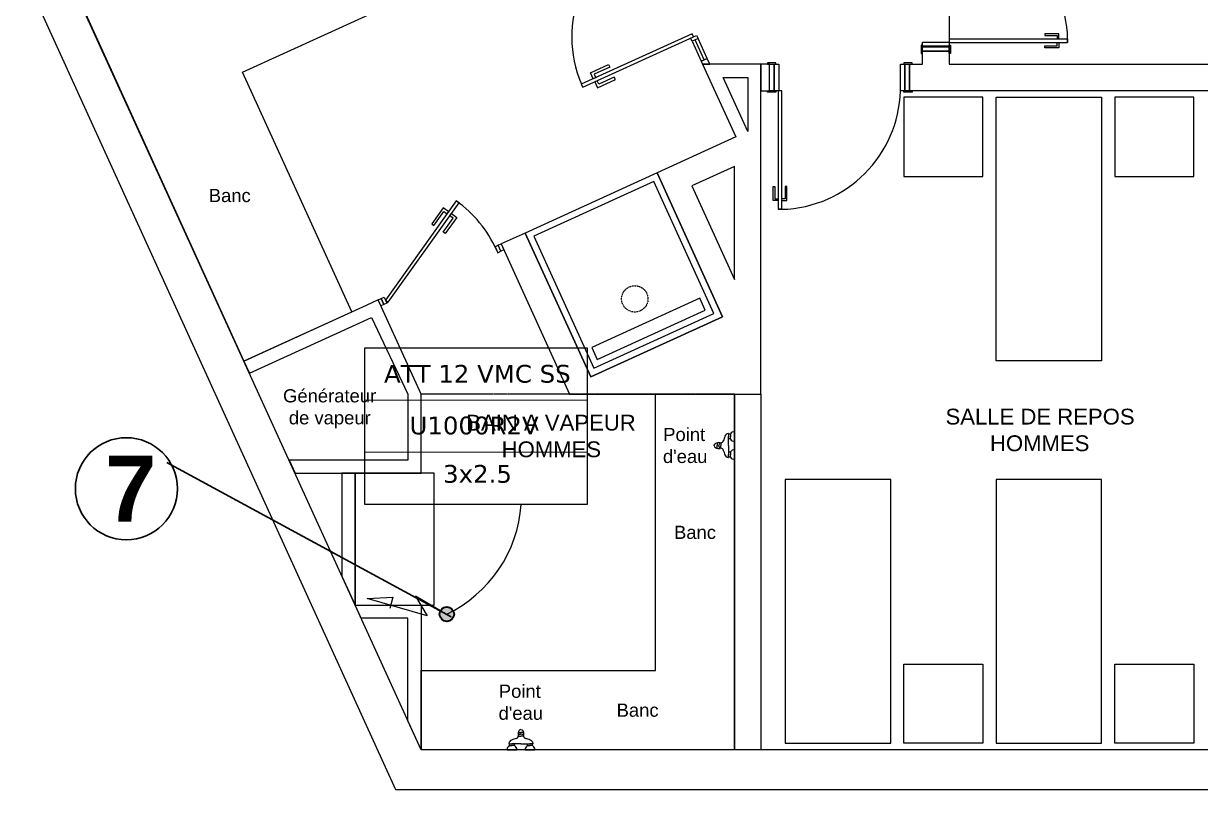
# Model space of a CAD drawing. Header units: millimetres. Extents: x 61345 to 69644, y 9491 to 29385.
# Drawn here: x 64145 to 65038, y 11341 to 11922 of the extents above; entities that cross this region are included whole.
import ezdxf
from ezdxf.enums import TextEntityAlignment as Align

# ---------------------------------------------------------------- set-up
doc = ezdxf.new("R2010")
doc.units = ezdxf.units.MM
for name, pattern in [('ACAD_ISO03W100', [30, 12, -18]), ('CACHE', [0.375, 0.25, -0.125]), ('DASHED2', [0.375, 0.25, -0.125])]:
    doc.linetypes.add(name, pattern=pattern)
for name, color, linetype in [('ATT ELECTRIQUES', 3, 'Continuous'), ('FORCE', 3, 'Continuous'), ('Plan Archi', 8, 'Continuous')]:
    doc.layers.add(name, color=color, linetype=linetype)
for name, color, linetype, lineweight in [('G-ANNO-TEXT', 231, 'Continuous', 9), ('G-ANNO-TTLB', 7, 'Continuous', 9), ('STRUCTURE POUTRES', 5, 'ACAD_ISO03W100', 20)]:
    doc.layers.add(name, color=color, linetype=linetype, lineweight=lineweight)
doc.styles.add('Arial_I', font='ariali.ttf', dxfattribs={"height": 146.22545})
doc.styles.get("Standard").update_dxf_attribs({"font": 'arial.ttf'})
doc.styles.add('Verdana', font='verdana.ttf')

# ---------------------------------------------------------------- blocks, each defined once
blk = doc.blocks.new('alimentation electrique')
at = {"layer": 'FORCE', "lineweight": 50}
blk.add_hatch(color=1, dxfattribs=at).paths.add_polyline_path([(54.9, -36.5, 1), (41.3, -19.1, 1)])
at = {"color": 1, "linetype": 'ByBlock'}
blk.add_lwpolyline([(38.4, -22.6), (0.5, -0.3), (18.2, -30.1), (-72.5, -4), (-33.8, -1.9), (-38.2, -19.2)], dxfattribs=at)
at = {"layer": 'FORCE', "color": 1, "lineweight": 40}
blk.add_circle((48.1, -27.8), 11, dxfattribs=at)
blk = doc.blocks.new('ETIQ ECL')
at = {"color": 6, "linetype": 'ByBlock'}
blk.add_lwpolyline([(-28.09, 19.8), (28.09, 19.8), (28.09, -19.8), (-28.09, -19.8)], close=True, dxfattribs=at)
at = {"layer": 'STRUCTURE POUTRES', "color": 6, "linetype": 'ByBlock'}
for points in [[(-28.09, 19.8), (28.09, 19.8), (28.09, 6.6), (-28.09, 6.6)], [(-28.09, 6.6), (28.09, 6.6), (28.09, -6.6), (-28.09, -6.6)], [(-28.09, -6.6), (28.09, -6.6), (28.09, -19.8), (-28.09, -19.8)]]:
    blk.add_lwpolyline(points, close=True, dxfattribs=at)
at = {"layer": 'STRUCTURE POUTRES', "color": 6, "linetype": 'ByBlock', "style": 'Verdana'}
for tag, p in [('CIRCUIT', (0.33, 10.99)), ('CABLE', (-0.49, -2.08)), ('SECTION', (0.37, -14.32))]:
    blk.add_attdef(tag, text='', height=4.5, dxfattribs=at).set_placement(p, align=Align.CENTER)

msp = doc.modelspace()

# ---------------------------------------------------------------- linework, layer by layer
at = {"layer": 'ATT ELECTRIQUES', "color": 6, "linetype": 'ByBlock'}
msp.add_arc((64422.72, 11564.2), 100.25, 295.7503, 355.98966, dxfattribs=at)
at = {"layer": 'G-ANNO-TTLB', "color": 5, "lineweight": 30}
msp.add_lwpolyline([(64253.85, 11589.03), (64469.58, 11471.87)], dxfattribs=at)
msp.add_circle((64223.19, 11569.1), 38.7, dxfattribs=at)
at = {"layer": 'Plan Archi'}
for p, q in [((63046.05, 14371.4), (64427.46, 11340.91)), ((64446.75, 11370.91), (63092.57, 14341.58)), ((64311.31, 11885.19), (64493.29, 11968.15)), ((64192.08, 11929.76), (64312.37, 11665.88)), ((64930.56, 11914.25), (64919.84, 11914.25)), ((64919.84, 11914.25), (64919.84, 11912.87)), ((64919.84, 11912.87), (64929.43, 11912.87)), ((64929.43, 11912.87), (64929.43, 11910.37)), ((64930.56, 11910.45), (64930.56, 11914.25)), ((64827.11, 11905.68), (64826.2, 11905.68)), ((64826.2, 11905.68), (64826.2, 11899.41)), ((64827.11, 11899.41), (64827.11, 11905.68)), ((64827.27, 11907.97), (64847.27, 11907.97)), ((64827.27, 11904.76), (64827.27, 11907.97)), ((64827.27, 11901.09), (64827.27, 11907.97)), ((64827.27, 11901.24), (64827.27, 11905.52)), ((64847.27, 11904.76), (64827.27, 11904.76)), ((64827.27, 11904.3), (64847.27, 11904.3)), ((64937.28, 11910.29), (64847.27, 11910.29)), ((64847.27, 11910.29), (64847.27, 11907.65)), ((64847.27, 11907.97), (64847.27, 11904.76)), ((64847.27, 11907.65), (64937.28, 11907.65)), ((64847.27, 11904.3), (64847.27, 11901.09)), ((64847.42, 11905.68), (64848.33, 11905.68)), ((64847.42, 11899.41), (64847.42, 11905.68)), ((64848.33, 11905.68), (64848.33, 11899.41)), ((64919.84, 11905.07), (64929.43, 11905.07)), ((64919.84, 11903.69), (64919.84, 11905.07)), ((64930.56, 11903.69), (64919.84, 11903.69)), ((64929.43, 11905.07), (64929.43, 11907.57)), ((64930.56, 11907.49), (64930.56, 11903.69)), ((64937.28, 11907.65), (64937.28, 11910.29)), ((64937.28, 11910.29), (64937.28, 11907.65)), ((64826.2, 11899.41), (64827.11, 11899.41)), ((64847.27, 11901.09), (64827.27, 11901.09)), ((64827.27, 11891.09), (64827.27, 11901.09)), ((64827.27, 11901.09), (64847.27, 11901.09)), ((64847.27, 11901.09), (64847.27, 11891.09)), ((64848.33, 11899.41), (64847.42, 11899.41)), ((64394.26, 11703.21), (64311.31, 11885.19)), ((64704.58, 11891.09), (64660.35, 11891.09)), ((64660.35, 11891.09), (64685.48, 11835.96)), ((64704.46, 11640.91), (64704.58, 11891.09)), ((64711.18, 11891.09), (64704.58, 11891.09)), ((64704.58, 11891.09), (64704.58, 11871.09)), ((64715.77, 11892.16), (64709.5, 11892.16)), ((64709.5, 11892.16), (64709.5, 11891.24)), ((64709.5, 11891.24), (64715.77, 11891.24)), ((64711.18, 11871.09), (64711.18, 11891.09)), ((64711.18, 11891.09), (64718.06, 11891.09)), ((64711.18, 11871.09), (64711.18, 11891.09)), ((64711.34, 11891.09), (64715.62, 11891.09)), ((64714.4, 11891.09), (64714.4, 11871.09)), ((64714.85, 11871.09), (64714.85, 11891.09)), ((64714.85, 11891.09), (64718.06, 11891.09)), ((64715.77, 11891.24), (64715.77, 11892.16)), ((64718.06, 11891.09), (64718.06, 11871.09)), ((64810.39, 11871.09), (64810.39, 11891.09)), ((64810.39, 11891.09), (64813.6, 11891.09)), ((64819.25, 11892.16), (64812.98, 11892.16)), ((64812.98, 11892.16), (64812.98, 11891.24)), ((64812.98, 11891.24), (64819.25, 11891.24)), ((64813.6, 11891.09), (64813.6, 11871.09)), ((64814.05, 11871.09), (64814.05, 11891.09)), ((64814.05, 11891.09), (64817.27, 11891.09)), ((64817.27, 11891.09), (64817.27, 11871.09)), ((64817.27, 11871.09), (64817.27, 11891.09)), ((64817.27, 11891.09), (64827.27, 11891.09)), ((64819.25, 11891.24), (64819.25, 11892.16)), ((64847.27, 11891.09), (65128.03, 11891.09)), ((64675.9, 11881.09), (64694.58, 11881.09)), ((64694.58, 11840.11), (64675.9, 11881.09)), ((64694.58, 11881.09), (64694.58, 11840.11)), ((64704.58, 11871.09), (64711.18, 11871.09)), ((64709.5, 11870.02), (64709.5, 11870.94)), ((64709.5, 11870.94), (64715.77, 11870.94)), ((64715.77, 11870.02), (64709.5, 11870.02)), ((64714.4, 11871.09), (64711.18, 11871.09)), ((64718.06, 11871.09), (64714.85, 11871.09)), ((64715.77, 11870.94), (64715.77, 11870.02)), ((64717.74, 11871.09), (64717.74, 11781.08)), ((64720.39, 11871.09), (64717.74, 11871.09)), ((64720.39, 11781.08), (64720.39, 11871.09)), ((64813.6, 11871.09), (64810.39, 11871.09)), ((64812.98, 11870.02), (64812.98, 11870.94)), ((64812.98, 11870.94), (64819.25, 11870.94)), ((64819.25, 11870.02), (64812.98, 11870.02)), ((64873.03, 11866.09), (64813.03, 11866.09)), ((64813.03, 11866.09), (64813.03, 11806.09)), ((64817.27, 11871.09), (64814.05, 11871.09)), ((65128.03, 11871.09), (64817.27, 11871.09)), ((64819.25, 11870.94), (64819.25, 11870.02)), ((64873.03, 11806.09), (64873.03, 11866.09)), ((65033.03, 11866.09), (64973.03, 11866.09)), ((64973.03, 11866.09), (64973.03, 11806.09)), ((65033.03, 11806.09), (65033.03, 11866.09)), ((64685.48, 11835.96), (64625.76, 11808.74)), ((64684.58, 11813.57), (64652.26, 11798.84)), ((64684.58, 11727.94), (64684.58, 11813.57)), ((64625.76, 11808.74), (64525.67, 11763.11)), ((64625.76, 11808.74), (64675.54, 11699.55)), ((64675.54, 11699.55), (64625.76, 11808.74)), ((64813.03, 11806.09), (64873.03, 11806.09)), ((64973.03, 11806.09), (65033.03, 11806.09)), ((64623.29, 11802.12), (64532.3, 11760.64)), ((64668.92, 11702.03), (64623.29, 11802.12)), ((64652.26, 11798.84), (64684.58, 11727.94)), ((64713.79, 11787.79), (64713.79, 11798.52)), ((64713.79, 11798.52), (64715.16, 11798.52)), ((64715.16, 11798.52), (64715.16, 11788.92)), ((64722.97, 11798.52), (64722.97, 11788.92)), ((64724.34, 11798.52), (64722.97, 11798.52)), ((64724.34, 11787.79), (64724.34, 11798.52)), ((64717.58, 11787.79), (64713.79, 11787.79)), ((64715.16, 11788.92), (64717.66, 11788.92)), ((64722.97, 11788.92), (64720.47, 11788.92)), ((64720.55, 11787.79), (64724.34, 11787.79)), ((64717.74, 11781.08), (64720.39, 11781.08)), ((64720.39, 11781.08), (64717.74, 11781.08)), ((64525.67, 11763.11), (64507.48, 11754.82)), ((64575.45, 11653.92), (64525.67, 11763.11)), ((64525.67, 11763.11), (64575.45, 11653.92)), ((64532.3, 11760.64), (64577.92, 11660.55)), ((64505.2, 11753.78), (64507.48, 11754.82)), ((64507.27, 11749.23), (64505.2, 11753.78)), ((64509.55, 11750.27), (64507.27, 11749.23)), ((64507.48, 11754.82), (64559.4, 11640.91)), ((64507.48, 11754.82), (64509.55, 11750.27)), ((64405.11, 11708.15), (64312.37, 11665.88)), ((64414.21, 11712.3), (64405.11, 11708.15)), ((64414.21, 11712.3), (64416.48, 11713.34)), ((64416.28, 11707.75), (64414.21, 11712.3)), ((64446.75, 11640.91), (64414.21, 11712.3)), ((64418.56, 11708.79), (64416.28, 11707.75)), ((64416.48, 11713.34), (64418.56, 11708.79)), ((64658.14, 11713.6), (64576.25, 11676.27)), ((64662.29, 11704.5), (64658.14, 11713.6)), ((64312.37, 11665.88), (64394.26, 11703.21)), ((64316.52, 11656.78), (64409.26, 11699.06)), ((64409.26, 11699.06), (64436.75, 11640.91)), ((64675.54, 11699.55), (64575.45, 11653.92)), ((64575.45, 11653.92), (64675.54, 11699.55)), ((64577.92, 11660.55), (64668.92, 11702.03)), ((64580.4, 11667.17), (64662.29, 11704.5)), ((64576.25, 11676.27), (64580.4, 11667.17)), ((64312.37, 11665.88), (64316.52, 11656.78)), ((64436.75, 11640.91), (64436.75, 11590.77)), ((64446.75, 11580.77), (64446.75, 11640.91)), ((64559.4, 11640.91), (64674.58, 11640.91)), ((64624.58, 11431.09), (64624.58, 11640.91)), ((64624.58, 11640.91), (64684.58, 11640.91)), ((64674.58, 11640.91), (64704.46, 11640.91)), ((64684.58, 11371.09), (64684.58, 11640.91)), ((64684.58, 11640.91), (64704.58, 11640.91)), ((64684.58, 11640.91), (64684.58, 11371.09)), ((64704.58, 11640.91), (64704.58, 11371.09)), ((64680.11, 11610.78), (64680.11, 11608.61)), ((64681.51, 11610.57), (64680.11, 11610.57)), ((64680.11, 11601.85), (64680.11, 11608.79)), ((64681.51, 11610.68), (64681.51, 11608.61)), ((64681.51, 11606.72), (64681.51, 11608.79)), ((64684.58, 11604.95), (64684.58, 11612.45)), ((64684.58, 11612.37), (64684.58, 11604.95)), ((64671.51, 11603.49), (64671.51, 11601.85)), ((64671.51, 11600.21), (64671.51, 11601.85)), ((64672.75, 11602.25), (64672.75, 11601.85)), ((64672.75, 11601.45), (64672.75, 11601.85)), ((64674.3, 11603.76), (64673.45, 11603.76)), ((64674.3, 11599.94), (64673.45, 11599.94)), ((64674.25, 11603.61), (64674.25, 11601.85)), ((64674.25, 11600.09), (64674.25, 11601.85)), ((64681.51, 11606.83), (64680.11, 11606.83)), ((64680.11, 11601.85), (64680.11, 11594.91)), ((64684.58, 11591.32), (64684.58, 11598.75)), ((64684.58, 11598.75), (64684.58, 11591.25)), ((64436.75, 11590.77), (64346.61, 11590.77)), ((64346.61, 11590.77), (64351.17, 11580.77)), ((64681.51, 11596.87), (64680.11, 11596.87)), ((64680.11, 11592.91), (64680.11, 11595.09)), ((64681.51, 11593.13), (64680.11, 11593.13)), ((64681.51, 11596.98), (64681.51, 11594.91)), ((64681.51, 11593.02), (64681.51, 11595.09)), ((64351.17, 11580.77), (64446.75, 11580.77)), ((64396.75, 11580.77), (64386.75, 11580.77)), ((64386.75, 11580.77), (64386.75, 11502.71)), ((64396.75, 11480.77), (64396.75, 11580.77)), ((64456.75, 11580.77), (64396.75, 11580.77)), ((64396.75, 11580.77), (64396.75, 11480.77)), ((64456.75, 11480.77), (64456.75, 11580.77)), ((64386.75, 11502.71), (64396.75, 11480.77)), ((64401.31, 11470.77), (64396.75, 11480.77)), ((64396.75, 11480.77), (64446.75, 11480.77)), ((64396.75, 11480.77), (64456.75, 11480.77)), ((64446.75, 11480.77), (64446.75, 11371.09)), ((64436.75, 11470.77), (64401.31, 11470.77)), ((64436.75, 11393.03), (64436.75, 11470.77)), ((64446.75, 11371.09), (64446.75, 11431.09)), ((64446.75, 11431.09), (64624.58, 11431.09)), ((64813.03, 11436.09), (64873.03, 11436.09)), ((64813.03, 11376.09), (64813.03, 11436.09)), ((64873.03, 11436.09), (64873.03, 11376.09)), ((64973.03, 11436.09), (65033.03, 11436.09)), ((64973.03, 11376.09), (64973.03, 11436.09)), ((65033.03, 11436.09), (65033.03, 11376.09)), ((64446.75, 11371.09), (64436.75, 11393.03)), ((64520.9, 11384.16), (64522.54, 11384.16)), ((64524.18, 11384.16), (64522.54, 11384.16)), ((64513.61, 11375.56), (64515.78, 11375.56)), ((64513.82, 11374.16), (64513.82, 11375.56)), ((64522.54, 11375.56), (64515.6, 11375.56)), ((64517.56, 11374.16), (64517.56, 11375.56)), ((64520.63, 11381.37), (64520.63, 11382.22)), ((64520.79, 11381.42), (64522.54, 11381.42)), ((64522.14, 11382.92), (64522.54, 11382.92)), ((64522.94, 11382.92), (64522.54, 11382.92)), ((64524.3, 11381.42), (64522.54, 11381.42)), ((64522.54, 11375.56), (64529.48, 11375.56)), ((64524.45, 11381.37), (64524.46, 11382.22)), ((64527.52, 11374.16), (64527.52, 11375.56)), ((64531.48, 11375.56), (64529.3, 11375.56)), ((64531.26, 11374.16), (64531.26, 11375.56)), ((64873.03, 11376.09), (64813.03, 11376.09)), ((65033.03, 11376.09), (64973.03, 11376.09)), ((67684.18, 11371.09), (64446.75, 11370.91)), ((64684.58, 11371.09), (64446.75, 11371.09)), ((64519.44, 11371.09), (64511.94, 11371.09)), ((64512.02, 11371.09), (64519.44, 11371.09)), ((64513.71, 11374.16), (64515.78, 11374.16)), ((64517.67, 11374.16), (64515.6, 11374.16)), ((64533.07, 11371.09), (64525.64, 11371.09)), ((64525.64, 11371.09), (64533.14, 11371.09)), ((64527.41, 11374.16), (64529.48, 11374.16)), ((64531.37, 11374.16), (64529.3, 11374.16)), ((64704.58, 11371.09), (64684.58, 11371.09)), ((64427.46, 11340.91), (67714.18, 11341.09))]:
    msp.add_line(p, q, dxfattribs=at)
at = {"layer": 'Plan Archi', "linetype": 'DASHED2'}
for p, q in [((64847.27, 12228.42), (64847.27, 11891.09)), ((64847.27, 11891.09), (65128.03, 11891.09)), ((64684.58, 11640.91), (64446.75, 11640.91))]:
    msp.add_line(p, q, dxfattribs=at)
at = {"layer": 'Plan Archi', "color": 6}
for p, q in [((64507.48, 11754.82), (64559.4, 11640.91)), ((64559.4, 11640.91), (64674.58, 11640.91))]:
    msp.add_line(p, q, dxfattribs=at)
at = {"layer": 'Plan Archi'}
for points in [[(64652.51, 11914.32), (64568.34, 11875.95), (64569.38, 11873.68), (64653.54, 11912.05)], [(64655.82, 11913.08), (64656.86, 11910.81), (64652.31, 11908.74), (64651.27, 11911.01)], [(64663.86, 11895.44), (64656.86, 11910.81), (64652.31, 11908.74), (64659.31, 11893.37)], [(64665.84, 11891.09), (64663.86, 11895.44), (64659.31, 11893.37), (64660.35, 11891.09)], [(64577.44, 11880.1), (64575.36, 11884.65), (64589.01, 11890.87), (64589.84, 11889.05), (64578.01, 11883.66), (64579.26, 11880.93)], [(64578.48, 11877.83), (64580.55, 11873.28), (64594.2, 11879.5), (64593.37, 11881.32), (64581.54, 11875.93), (64580.3, 11878.66)], [(64963.03, 11666.09), (64883.03, 11666.09), (64883.03, 11866.09), (64963.03, 11866.09)], [(64421.83, 11710.65), (64475.54, 11785.96), (64473.5, 11787.41), (64419.8, 11712.1)], [(64467.7, 11779.27), (64463.63, 11782.17), (64454.92, 11769.96), (64456.54, 11768.8), (64464.09, 11779.38), (64466.53, 11777.64)], [(64469.73, 11777.82), (64473.8, 11774.92), (64465.09, 11762.7), (64463.46, 11763.87), (64471.01, 11774.45), (64468.57, 11776.19)], [(64505, 11748.19), (64507.27, 11749.23), (64505.2, 11753.78), (64502.93, 11752.74)], [(64420.83, 11709.83), (64418.56, 11708.79), (64416.48, 11713.34), (64418.76, 11714.38)], [(64803.03, 11576.09), (64723.03, 11576.09), (64723.03, 11376.09), (64803.03, 11376.09)], [(64963.03, 11576.09), (64883.03, 11576.09), (64883.03, 11376.09), (64963.03, 11376.09)]]:
    msp.add_lwpolyline(points, close=True, dxfattribs=at)
msp.add_lwpolyline([(64661.59, 11894.4), (64654.58, 11909.77)], dxfattribs=at)
at = {"layer": 'Plan Archi', "linetype": 'CACHE', "ltscale": 0.5}
msp.add_circle((64608.9, 11713.13), 10, dxfattribs=at)
at = {"layer": 'Plan Archi'}
for centre, radius, start, end in [((64844.82, 11907.84), 92.49, 1.52159, 88.48583), ((64653.54, 11912.05), 92.5, 114.50602, 202.95729), ((64717.93, 11873.53), 92.49, 271.52159, 358.48583), ((64419.8, 11712.1), 92.5, 24.50602, 54.50602), ((64711.89, 11595.18), 37.25, 158.37036, 164.16217), ((64680.33, 11607.81), 3.26, 98.89542, 160.16712), ((64679.86, 11610.78), 0.25, 0, 98.89542), ((64684.75, 11608.61), 3.85, 92.53472, 147.43352), ((64672.82, 11598.26), 5.8, 84.00662, 116.3534), ((64672.82, 11605.44), 5.8, 243.6466, 275.99338), ((64671.22, 11603.49), 0.289, 359.07384, 92.71928), ((64671.22, 11600.21), 0.289, 267.28072, 0.92616), ((64674.74, 11602.25), 1.99, 130.4728, 179.98427), ((64674.74, 11601.45), 1.99, 180.01573, 229.5272), ((64673.46, 11603.74), 0.295, 4.5947, 96.71347), ((64673.46, 11599.96), 0.295, 263.28653, 355.4053), ((64673.49, 11603.72), 0.057, 40.50769, 138.68539), ((64673.49, 11599.97), 0.057, 221.31461, 319.49231), ((64674.5, 11603.61), 0.25, 102.79497, 180), ((64674.5, 11600.09), 0.25, 180, 257.20503), ((64673.96, 11605.98), 2.19, 282.79497, 343.20014), ((64673.96, 11597.72), 2.19, 16.79986, 77.20503), ((64711.89, 11608.51), 37.25, 195.83783, 201.62964), ((64684.75, 11608.79), 3.85, 212.56648, 267.46528), ((64684.75, 11594.91), 3.85, 92.53472, 147.43352), ((64680.33, 11595.89), 3.26, 199.83288, 261.10458), ((64679.86, 11592.91), 0.25, 261.10458, 0), ((64684.75, 11595.09), 3.85, 212.56648, 267.46528), ((64526.13, 11382.85), 5.8, 153.6466, 185.99338), ((64520.9, 11384.45), 0.289, 177.28072, 270.92616), ((64518.95, 11382.85), 5.8, 354.00662, 26.3534), ((64524.18, 11384.45), 0.289, 269.07384, 2.71928), ((64516.58, 11375.34), 3.26, 109.83288, 171.10458), ((64513.61, 11375.81), 0.25, 171.10458, 270), ((64529.21, 11343.78), 37.25, 105.83783, 111.62964), ((64518.41, 11381.71), 2.19, 286.79986, 347.20503), ((64520.65, 11382.21), 0.295, 173.28653, 265.4053), ((64520.79, 11381.17), 0.25, 90, 167.20503), ((64520.67, 11382.18), 0.057, 131.31461, 229.49231), ((64522.14, 11380.93), 1.99, 90.01573, 139.5272), ((64522.94, 11380.93), 1.99, 40.4728, 89.98427), ((64524.3, 11381.17), 0.25, 12.79497, 90), ((64524.43, 11382.21), 0.295, 274.5947, 6.71347), ((64524.42, 11382.18), 0.057, 310.50769, 48.68539), ((64526.68, 11381.71), 2.19, 192.79497, 253.20014), ((64515.88, 11343.78), 37.25, 68.37036, 74.16217), ((64528.5, 11375.34), 3.26, 8.89542, 70.16712), ((64531.48, 11375.81), 0.25, 270, 8.89542), ((64515.78, 11370.92), 3.85, 122.56648, 177.46528), ((64515.6, 11370.92), 3.85, 2.53472, 57.43352), ((64529.48, 11370.92), 3.85, 122.56648, 177.46528), ((64529.3, 11370.92), 3.85, 2.53472, 57.43352)]:
    msp.add_arc(centre, radius, start, end, dxfattribs=at)
at = {"layer": 'Plan Archi', "extrusion": (0, 0, -1)}
for centre, major_axis in [((64670.96, 11601.85), (1.79, 0)), ((64522.54, 11384.7), (0, -1.79))]:
    msp.add_ellipse(centre, major_axis=major_axis, ratio=0.986081, start_param=3.141593, end_param=4.295516, dxfattribs=at)
at = {"layer": 'Plan Archi'}
for centre, major_axis in [((64670.96, 11601.85), (1.79, 0)), ((64522.54, 11384.7), (0, -1.79))]:
    msp.add_ellipse(centre, major_axis=major_axis, ratio=0.986081, start_param=3.141593, end_param=4.295516, dxfattribs=at)

# ---------------------------------------------------------------- block references
at = {"layer": 'ATT ELECTRIQUES', "color": 6, "linetype": 'ByBlock', "xscale": 3, "yscale": 3, "zscale": 3}
msp.add_blockref('ETIQ ECL', (64488.45, 11616.59), dxfattribs=at).add_auto_attribs({'SECTION': '3x2.5', 'CABLE': 'U1000R2V', 'CIRCUIT': 'ATT 12 VMC SS'})
at = {"layer": 'ATT ELECTRIQUES', "xscale": 0.5, "yscale": 0.5, "zscale": 0.5}
msp.add_blockref('alimentation electrique', (64442.23, 11487.81), dxfattribs=at)

# ---------------------------------------------------------------- texts
at = {"layer": 'G-ANNO-TEXT', "color": 0, "insert": (64207.07, 11594.16), "char_height": 50, "width": 84.1772, "attachment_point": 1, "style": 'Arial_I'}
msp.add_mtext('{\\fArial|b1|i0|c0|p34;\\C1;7}', dxfattribs=at)
at = {"layer": 'Plan Archi'}
for p in [(64301.62, 11791.57), (64654.58, 11536), (64611.03, 11401.09)]:
    msp.add_text('Banc', height=10, dxfattribs=at).set_placement(p, align=Align.MIDDLE_CENTER)
at = {"layer": 'Plan Archi', "linetype": 'ByBlock'}
for s, height, p in [('Générateur', 10, (64342.05, 11634.6)), ('de vapeur', 10, (64346.45, 11617.93)), ('BAIN A VAPEUR', 12, (64481.06, 11613.22)), ('SALLE DE REPOS', 12, (64844.62, 11617.8)), ('Point', 10, (64630.45, 11605.26)), ('HOMMES', 12, (64878.35, 11597.59)), ('HOMMES', 12, (64507.9, 11593.01)), ("d'eau", 10, (64630.25, 11588.6)), ('Point', 10, (64505.76, 11410.44)), ("d'eau", 10, (64505.56, 11393.77))]:
    msp.add_text(s, height=height, rotation=360, dxfattribs=at).set_placement(p)

doc.saveas('drawing.dxf')
